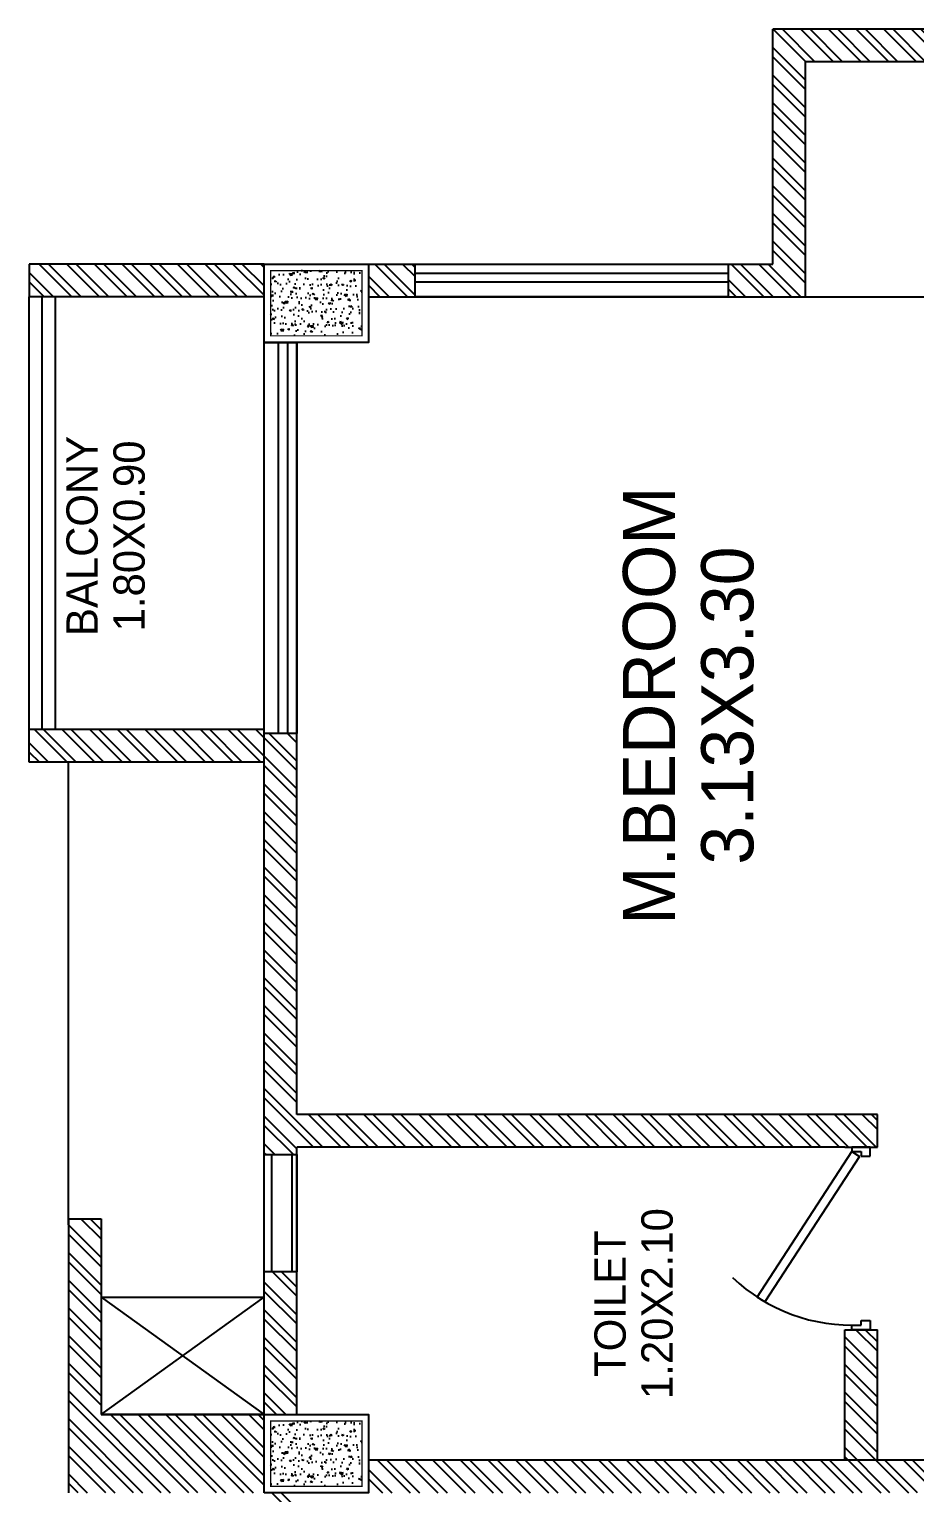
# Model space of a CAD drawing. Header units: inches. Extents: x 182687 to 187672, y -88924 to -84846.
# Drawn here: x 182794.4 to 182927.2, y -86237.3 to -86017.8 of the extents above; entities that cross this region are included whole.
import ezdxf
from ezdxf.enums import TextEntityAlignment as Align

# ---------------------------------------------------------------- set-up
doc = ezdxf.new("R2010")
doc.units = ezdxf.units.IN
doc.header["$MEASUREMENT"] = 0
doc.linetypes.add('PROYECCION', pattern=[19.05, 12.7, -6.35])
doc.styles.add('HemBha', font='GOTHIC.TTF')

# ---------------------------------------------------------------- blocks, each defined once
blk = doc.blocks.new('REVISED COL LAYOUT')
h = blk.add_hatch()
h.set_pattern_fill('AR-CONC', color=5, scale=10, style=0)
h.set_pattern_definition([(50, (87622.387, -37598.41), (71.726, -6.2752), [7.5, -82.5]), (355, (87622.39, -37598.41), (-13.87513, 75.2192), [6, -66]), (100.4514, (87628.364, -37598.936), (57.8509, 68.944), [6.374, -70.1142]), (46.1842, (87622.39, -37578.41), (106.7241, -16.5519), [11.25, -123.75]), (96.6356, (87631.28, -37579.79), (93.4662, 97.4119), [9.561, -105.1714]), (351.1842, (87622.39, -37578.41), (93.4662, 97.4119), [9, -99]), (21, (87632.387, -37583.41), (59.6907, -40.2619), [7.5, -82.5]), (326, (87632.39, -37583.41), (24.33153, 72.515), [6, -66]), (71.4514, (87637.36, -37586.77), (84.02224, 32.2531), [6.374, -70.1142]), (37.5, (87622.387, -37598.413), (1.215986, 33.289385), [0, -65.2, 0, -67, 0, -66.25]), (7.5, (87622.387, -37598.413), (26.30695, 39.44117), [0, -38.2, 0, -63.7, 0, -25.25]), (327.5, (87600.087, -37598.413), (53.38224, -2.25549), [0, -25, 0, -78, 0, -103.5]), (317.5, (87590.087, -37598.413), (58.31862, 10.0105), [0, -32.5, 0, -51.8, 0, -73.5])])
h.paths.add_polyline_path([(94454.4, -42083.9), (94704.4, -42083.9), (94704.4, -42433.9), (94454.4, -42433.9)])
h = blk.add_hatch()
h.set_pattern_fill('AR-CONC', color=5, scale=10, style=0)
h.set_pattern_definition([(50, (92031.887, -37598.41), (71.726, -6.2752), [7.5, -82.5]), (355, (92031.89, -37598.41), (-13.87513, 75.2192), [6, -66]), (100.4514, (92037.864, -37598.936), (57.8509, 68.944), [6.374, -70.1142]), (46.1842, (92031.89, -37578.41), (106.7241, -16.5519), [11.25, -123.75]), (96.6356, (92040.78, -37579.79), (93.4662, 97.4119), [9.561, -105.1714]), (351.1842, (92031.89, -37578.41), (93.4662, 97.4119), [9, -99]), (21, (92041.887, -37583.41), (59.6907, -40.2619), [7.5, -82.5]), (326, (92041.89, -37583.41), (24.33153, 72.515), [6, -66]), (71.4514, (92046.86, -37586.77), (84.02224, 32.2531), [6.374, -70.1142]), (37.5, (92031.887, -37598.413), (1.215986, 33.289385), [0, -65.2, 0, -67, 0, -66.25]), (7.5, (92031.887, -37598.413), (26.30695, 39.44117), [0, -38.2, 0, -63.7, 0, -25.25]), (327.5, (92009.587, -37598.413), (53.38224, -2.25549), [0, -25, 0, -78, 0, -103.5]), (317.5, (91999.587, -37598.413), (58.31862, 10.0105), [0, -32.5, 0, -51.8, 0, -73.5])])
h.paths.add_polyline_path([(98863.9, -42083.9), (99113.9, -42083.9), (99113.9, -42433.9), (98863.9, -42433.9)])
at = {"color": 5}
for points in [[(94429.4, -42058.9), (94729.4, -42058.9), (94729.4, -42458.9), (94429.4, -42458.9)], [(98838.9, -42058.9), (99138.9, -42058.9), (99138.9, -42458.9), (98838.9, -42458.9)]]:
    blk.add_lwpolyline(points, close=True, dxfattribs=at)
at = {"color": 5, "const_width": 5}
for points in [[(94454.4, -42083.9), (94704.4, -42083.9), (94704.4, -42433.9), (94454.4, -42433.9)], [(98863.9, -42083.9), (99113.9, -42083.9), (99113.9, -42433.9), (98863.9, -42433.9)]]:
    blk.add_lwpolyline(points, close=True, dxfattribs=at)
blk = doc.blocks.new('PUERTA-G-100')
at = {"color": 6}
for p, q in [((-0.8484, 0.5765), (-0.8211, 0.6184)), ((-0.0523, 0.0581), (-0.8484, 0.5765)), ((-0.8211, 0.6184), (-0.025, 0.1)), ((-1, 0), (-1, 0.1)), ((-1, 0.1), (-0.975, 0.1)), ((-0.975, 0.1), (-0.975, 0.05)), ((-0.025, 0.1), (-0.0523, 0.0581)), ((0, 0.1), (-0.025, 0.1)), ((-0.025, 0.1), (-0.025, 0.05)), ((0, 0), (0, 0.1)), ((-0.95, 0), (-1, 0)), ((-0.975, 0.05), (-0.95, 0.05)), ((-0.95, 0.05), (-0.95, 0)), ((-0.025, 0.05), (-0.05, 0.05)), ((-0.05, 0.05), (-0.05, 0)), ((-0.05, 0), (0, 0))]:
    blk.add_line(p, q, dxfattribs=at)
at = {"color": 6, "linetype": 'PROYECCION'}
blk.add_arc((-0.025, 0.1), 0.9503, 136.50744, 183.01592, dxfattribs=at)

msp = doc.modelspace()

# ---------------------------------------------------------------- hatches: boundary and pattern name
h = msp.add_hatch()
h.set_pattern_fill('ANSI32', color=256, scale=7.826087, angle=90)
h.set_pattern_definition([(135, (184076.6587, -88524.891), (-2.0752047, -2.0752047), []), (135, (184076.6587, -88523.5075), (-2.0752047, -2.0752047), [])])
h.paths.add_polyline_path([(182845.287, -86325.303), (182845.287, -86330.194), (182908.874, -86330.194), (182908.874, -86325.303)])
h.paths.add_polyline_path([(182829.635, -86302.314), (182829.635, -86325.303), (182834.526, -86325.303), (182834.526, -86302.314)])
h.paths.add_polyline_path([(182829.635, -86237.259), (182829.635, -86259.28), (182834.526, -86259.28), (182834.526, -86237.259)])
h.paths.add_polyline_path([(182805.178, -86225.52), (182805.178, -86196.173), (182800.287, -86196.173), (182800.287, -86237.259), (182829.635, -86237.259), (182829.635, -86225.52)])
h.paths.add_polyline_path([(182794.417, -86122.803), (182794.417, -86127.694), (182829.635, -86127.694), (182829.635, -86122.803)])
h.paths.add_polyline_path([(182794.417, -86052.975), (182794.417, -86057.866), (182829.635, -86057.866), (182829.635, -86052.975)])
h.paths.add_polyline_path([(182834.526, -86180.52), (182834.526, -86123.4), (182829.635, -86123.4), (182829.635, -86186.548), (182834.526, -86186.548), (182834.526, -86185.412), (182916.7, -86185.412), (182921.591, -86185.412), (182921.591, -86180.52)])
h.paths.add_polyline_path([(182829.635, -86204.147), (182829.635, -86225.52), (182834.526, -86225.52), (182834.526, -86204.147)])
h.paths.add_polyline_path([(182845.287, -86232.368), (182845.287, -86237.259), (182979.328, -86237.259), (182979.328, -86232.368)])
h.paths.add_polyline_path([(182916.7, -86212.803), (182916.7, -86232.368), (182921.591, -86232.368), (182921.591, -86212.803)])
h.paths.add_polyline_path([(182979.309, -86017.757), (182979.309, -86052.975), (182984.2, -86052.975), (182984.2, -86017.757)])
h.paths.add_polyline_path([(182968.548, -86052.975), (182968.548, -86017.757), (182905.939, -86017.757), (182905.939, -86052.975), (182899.234, -86052.975), (182899.234, -86057.866), (182910.83, -86057.866), (182910.83, -86022.649), (182963.656, -86022.649), (182963.656, -86052.975)])
h = msp.add_hatch()
h.set_pattern_fill('ANSI32', color=256, scale=7.826087, angle=90)
h.set_pattern_definition([(135, (178785.872, -89932.3246), (-2.0752047, -2.0752047), []), (135, (178785.872, -89930.9412), (-2.0752047, -2.0752047), [])])
h.paths.add_polyline_path([(182845.287, -86052.975), (182845.287, -86057.866), (182852.287, -86057.866), (182852.287, -86052.975)])

# ---------------------------------------------------------------- linework, layer by layer
for p, q in [((182905.939, -86052.975), (182905.939, -86017.757)), ((182968.548, -86017.757), (182905.939, -86017.757)), ((182910.83, -86057.866), (182910.83, -86022.649)), ((182963.656, -86022.649), (182910.83, -86022.649)), ((182829.635, -86052.975), (182794.417, -86052.975)), ((182794.417, -86052.975), (182794.417, -86057.866)), ((182845.287, -86052.975), (182905.939, -86052.975)), ((182829.635, -86057.866), (182794.417, -86057.866)), ((182794.417, -86122.803), (182794.417, -86057.866)), ((182796.374, -86122.803), (182796.374, -86057.866)), ((182798.33, -86122.803), (182798.33, -86057.866)), ((182845.287, -86057.866), (182910.83, -86057.866)), ((182910.83, -86057.866), (182963.656, -86057.866)), ((182829.635, -86225.52), (182829.635, -86064.714)), ((182834.526, -86180.52), (182834.526, -86064.714)), ((182829.635, -86122.803), (182794.417, -86122.803)), ((182794.417, -86127.694), (182794.417, -86122.803)), ((182829.635, -86127.694), (182794.417, -86127.694)), ((182800.287, -86197.082), (182800.287, -86127.694)), ((182921.591, -86180.52), (182834.526, -86180.52)), ((182921.591, -86185.412), (182921.591, -86180.52)), ((182916.7, -86185.412), (182834.526, -86185.412)), ((182834.526, -86225.52), (182834.526, -86185.412)), ((182916.7, -86185.412), (182921.591, -86185.412)), ((182800.287, -86196.173), (182800.287, -86237.259)), ((182800.287, -86196.173), (182805.178, -86196.173)), ((182805.178, -86196.173), (182805.178, -86225.52)), ((182805.178, -86225.52), (182829.635, -86207.912)), ((182805.178, -86207.912), (182829.635, -86225.52)), ((182805.178, -86207.912), (182829.635, -86207.912)), ((182916.7, -86232.368), (182916.7, -86212.803)), ((182916.7, -86212.803), (182921.591, -86212.803)), ((182921.591, -86232.368), (182921.591, -86212.803)), ((182829.635, -86225.52), (182805.178, -86225.52)), ((182805.178, -86225.52), (182829.635, -86225.52)), ((182979.309, -86232.368), (182845.287, -86232.368))]:
    msp.add_line(p, q)
for points in [[(182899.234, -86057.866), (182852.287, -86057.866), (182852.287, -86052.975), (182899.234, -86052.975)], [(182899.234, -86055.695), (182852.287, -86055.695), (182852.287, -86054.344), (182899.234, -86054.344)], [(182829.635, -86123.4), (182829.635, -86064.714), (182834.526, -86064.714), (182834.526, -86123.4)], [(182831.806, -86123.4), (182831.806, -86064.714), (182833.156, -86064.714), (182833.156, -86123.4)], [(182829.635, -86204.147), (182829.635, -86186.548), (182834.526, -86186.548), (182834.526, -86204.147)], [(182830.788, -86204.147), (182830.788, -86186.548), (182833.779, -86186.548), (182833.779, -86204.147)]]:
    msp.add_lwpolyline(points, close=True)

# ---------------------------------------------------------------- block references
at = {"rotation": 90}
for name, p, xscale, yscale, zscale in [('REVISED COL LAYOUT', (181183.852, -89932.325), 0.03913043478082616, 0.03913043478082616, 0.03913043478082616), ('PUERTA-G-100', (182920.515, -86185.412), 27.3913043465782, 27.3913043465782, 27.3913043465782)]:
    msp.add_blockref(name, p, dxfattribs=dict(at, xscale=xscale, yscale=yscale, zscale=zscale))

# ---------------------------------------------------------------- texts
at = {"style": 'HemBha'}
for s, height, p in [('BALCONY', 4.6957, (182804.683, -86093.751)), ('1.80X0.90', 4.6957, (182811.726, -86093.751)), ('M.BEDROOM', 7.8261, (182891.265, -86119.193)), ('3.13X3.30', 7.8261, (182903.004, -86119.193)), ('1.20X2.10', 4.6957, (182890.902, -86208.89)), ('TOILET', 4.6957, (182883.858, -86208.89))]:
    msp.add_text(s, height=height, rotation=90, dxfattribs=at).set_placement(p, align=Align.CENTER)

doc.saveas('drawing.dxf')
